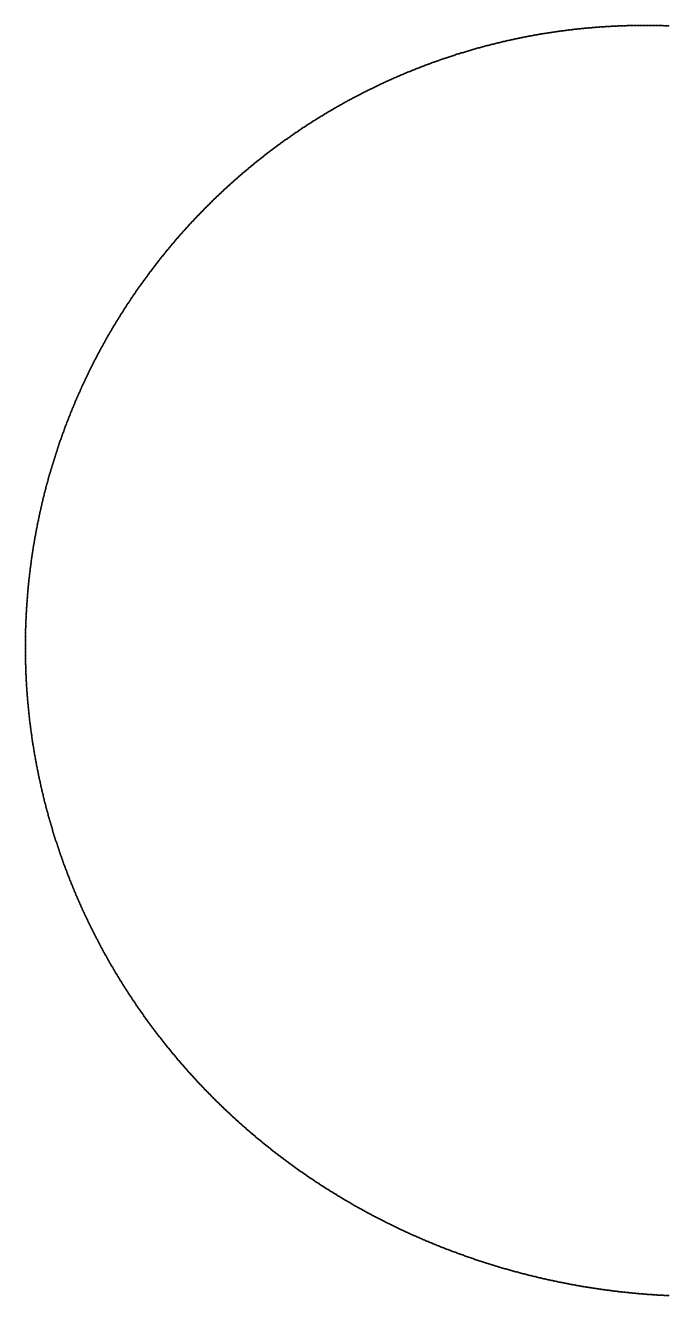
# Model space of a CAD drawing. Header units: metres. Extents: x -287 to 246, y -247 to 279.
# Drawn here: x -287 to -21, y -246 to 279 of the extents above; entities that cross this region are included whole.
import ezdxf

# ---------------------------------------------------------------- set-up
doc = ezdxf.new("R2010")
doc.units = ezdxf.units.M

msp = doc.modelspace()

# ---------------------------------------------------------------- linework, layer by layer
for p in [(-47.48, 278.51), (-47.02, 278.53), (-46.56, 278.56), (-46.1, 278.59), (-45.64, 278.62), (-45.18, 278.64), (-44.71, 278.67), (-44.25, 278.69), (-43.79, 278.72), (-43.33, 278.74), (-42.87, 278.76), (-42.41, 278.78), (-41.94, 278.8), (-41.48, 278.82), (-41.02, 278.84), (-40.56, 278.86), (-40.1, 278.87), (-39.64, 278.89), (-39.17, 278.9), (-38.71, 278.92), (-38.25, 278.93), (-37.79, 278.94), (-37.33, 278.96), (-36.86, 278.97), (-36.4, 278.98), (-35.94, 278.99), (-35.48, 278.99), (-35.02, 279), (-34.55, 279.01), (-34.09, 279.01), (-33.63, 279.02), (-33.17, 279.02), (-32.71, 279.03), (-32.24, 279.03), (-31.78, 279.03), (-31.32, 279.03), (-30.86, 279.03), (-30.39, 279.03), (-29.93, 279.03), (-29.47, 279.03), (-29.01, 279.03), (-28.55, 279.02), (-28.08, 279.02), (-27.62, 279.01), (-27.16, 279.01), (-26.7, 279), (-26.24, 278.99), (-25.77, 278.98), (-25.31, 278.97), (-24.85, 278.96), (-24.39, 278.95), (-23.93, 278.94), (-23.46, 278.93), (-23, 278.91), (-22.54, 278.9), (-22.08, 278.88), (-21.62, 278.87), (-21.15, 278.85), (-84.99, 273.33), (-84.53, 273.42), (-84.08, 273.52), (-83.63, 273.61), (-83.18, 273.71), (-82.72, 273.8), (-82.27, 273.89), (-81.82, 273.98), (-81.37, 274.08), (-80.91, 274.16), (-80.46, 274.25), (-80, 274.34), (-79.55, 274.43), (-79.1, 274.52), (-78.64, 274.6), (-78.19, 274.69), (-77.73, 274.77), (-77.28, 274.85), (-76.82, 274.94), (-76.37, 275.02), (-75.92, 275.1), (-75.46, 275.18), (-75, 275.26), (-74.55, 275.34), (-74.09, 275.41), (-73.64, 275.49), (-73.18, 275.57), (-72.73, 275.64), (-72.27, 275.72), (-71.81, 275.79), (-71.36, 275.86), (-70.9, 275.93), (-70.44, 276), (-69.99, 276.07), (-69.53, 276.14), (-69.07, 276.21), (-68.62, 276.28), (-68.16, 276.35), (-67.7, 276.41), (-67.24, 276.48), (-66.79, 276.54), (-66.33, 276.61), (-65.87, 276.67), (-65.41, 276.73), (-64.96, 276.79), (-64.5, 276.85), (-64.04, 276.91), (-63.58, 276.97), (-63.12, 277.03), (-62.66, 277.09), (-62.2, 277.14), (-61.75, 277.2), (-61.29, 277.25), (-60.83, 277.31), (-60.37, 277.36), (-59.91, 277.41), (-59.45, 277.46), (-58.99, 277.51), (-58.53, 277.56), (-58.07, 277.61), (-57.61, 277.66), (-57.15, 277.71), (-56.69, 277.75), (-56.23, 277.8), (-55.77, 277.84), (-55.31, 277.89), (-54.85, 277.93), (-54.39, 277.97), (-53.93, 278.01), (-53.47, 278.05), (-53.01, 278.09), (-52.55, 278.13), (-52.09, 278.17), (-51.63, 278.21), (-51.17, 278.24), (-50.71, 278.28), (-50.25, 278.31), (-49.79, 278.35), (-49.33, 278.38), (-48.87, 278.41), (-48.4, 278.45), (-47.94, 278.48), (-105.56, 268.02), (-105.12, 268.16), (-104.68, 268.29), (-104.24, 268.42), (-103.79, 268.55), (-103.35, 268.68), (-102.91, 268.81), (-102.46, 268.94), (-102.02, 269.07), (-101.57, 269.19), (-101.13, 269.32), (-100.68, 269.45), (-100.24, 269.57), (-99.79, 269.69), (-99.35, 269.82), (-98.9, 269.94), (-98.46, 270.06), (-98.01, 270.18), (-97.56, 270.3), (-97.12, 270.42), (-96.67, 270.54), (-96.22, 270.66), (-95.78, 270.77), (-95.33, 270.89), (-94.88, 271), (-94.43, 271.12), (-93.99, 271.23), (-93.54, 271.34), (-93.09, 271.46), (-92.64, 271.57), (-92.19, 271.68), (-91.74, 271.79), (-91.29, 271.89), (-90.85, 272), (-90.4, 272.11), (-89.95, 272.21), (-89.5, 272.32), (-89.05, 272.42), (-88.6, 272.53), (-88.14, 272.63), (-87.69, 272.73), (-87.24, 272.83), (-86.79, 272.93), (-86.34, 273.03), (-85.89, 273.13), (-85.44, 273.23), (-120.89, 262.85), (-120.45, 263.01), (-120.02, 263.17), (-119.59, 263.33), (-119.15, 263.49), (-118.72, 263.65), (-118.28, 263.81), (-117.85, 263.96), (-117.41, 264.12), (-116.98, 264.28), (-116.54, 264.43), (-116.11, 264.58), (-115.67, 264.73), (-115.23, 264.89), (-114.8, 265.04), (-114.36, 265.19), (-113.92, 265.34), (-113.49, 265.49), (-113.05, 265.63), (-112.61, 265.78), (-112.17, 265.93), (-111.73, 266.07), (-111.29, 266.22), (-110.85, 266.36), (-110.42, 266.5), (-109.98, 266.65), (-109.54, 266.79), (-109.1, 266.93), (-108.65, 267.07), (-108.21, 267.21), (-107.77, 267.34), (-107.33, 267.48), (-106.89, 267.62), (-106.45, 267.75), (-106.01, 267.89), (-134.16, 257.47), (-133.74, 257.66), (-133.32, 257.84), (-132.89, 258.03), (-132.47, 258.21), (-132.04, 258.39), (-131.62, 258.57), (-131.19, 258.75), (-130.77, 258.93), (-130.34, 259.11), (-129.91, 259.29), (-129.49, 259.47), (-129.06, 259.64), (-128.63, 259.82), (-128.2, 260), (-127.78, 260.17), (-127.35, 260.34), (-126.92, 260.52), (-126.49, 260.69), (-126.06, 260.86), (-125.63, 261.03), (-125.2, 261.2), (-124.77, 261.37), (-124.34, 261.54), (-123.91, 261.7), (-123.48, 261.87), (-123.05, 262.04), (-122.62, 262.2), (-122.19, 262.37), (-121.75, 262.53), (-121.32, 262.69), (-145.05, 252.39), (-144.63, 252.6), (-144.22, 252.8), (-143.81, 253), (-143.39, 253.21), (-142.97, 253.41), (-142.56, 253.61), (-142.14, 253.81), (-141.72, 254.01), (-141.31, 254.21), (-140.89, 254.41), (-140.47, 254.6), (-140.05, 254.8), (-139.64, 255), (-139.22, 255.19), (-138.8, 255.39), (-138.38, 255.58), (-137.96, 255.77), (-137.54, 255.96), (-137.12, 256.16), (-136.7, 256.35), (-136.27, 256.54), (-135.85, 256.72), (-135.43, 256.91), (-135.01, 257.1), (-134.59, 257.29), (-155.28, 247.03), (-154.88, 247.25), (-154.47, 247.47), (-154.07, 247.7), (-153.66, 247.92), (-153.25, 248.14), (-152.85, 248.36), (-152.44, 248.58), (-152.03, 248.79), (-151.62, 249.01), (-151.22, 249.23), (-150.81, 249.44), (-150.4, 249.66), (-149.99, 249.87), (-149.58, 250.09), (-149.17, 250.3), (-148.76, 250.51), (-148.35, 250.73), (-147.94, 250.94), (-147.53, 251.15), (-147.11, 251.36), (-146.7, 251.56), (-146.29, 251.77), (-145.88, 251.98), (-145.46, 252.19), (-164.07, 241.93), (-163.68, 242.17), (-163.28, 242.4), (-162.89, 242.64), (-162.49, 242.88), (-162.09, 243.12), (-161.7, 243.35), (-161.3, 243.59), (-160.9, 243.82), (-160.5, 244.06), (-160.1, 244.29), (-159.7, 244.52), (-159.3, 244.75), (-158.9, 244.98), (-158.5, 245.21), (-158.1, 245.44), (-157.7, 245.67), (-157.3, 245.9), (-156.89, 246.13), (-156.49, 246.35), (-156.09, 246.58), (-155.68, 246.8), (-172.66, 236.48), (-172.27, 236.73), (-171.89, 236.99), (-171.5, 237.24), (-171.11, 237.49), (-170.73, 237.75), (-170.34, 238), (-169.95, 238.25), (-169.56, 238.5), (-169.17, 238.75), (-168.78, 239), (-168.39, 239.25), (-168, 239.49), (-167.61, 239.74), (-167.22, 239.99), (-166.83, 240.23), (-166.44, 240.47), (-166.04, 240.72), (-165.65, 240.96), (-165.26, 241.2), (-164.86, 241.45), (-164.47, 241.69), (-180.27, 231.23), (-179.89, 231.5), (-179.51, 231.77), (-179.14, 232.04), (-178.76, 232.3), (-178.38, 232.57), (-178, 232.84), (-177.62, 233.1), (-177.24, 233.36), (-176.87, 233.63), (-176.48, 233.89), (-176.1, 234.15), (-175.72, 234.41), (-175.34, 234.67), (-174.96, 234.93), (-174.58, 235.19), (-174.19, 235.45), (-173.81, 235.71), (-173.43, 235.97), (-173.04, 236.22), (-187.31, 226), (-186.95, 226.28), (-186.58, 226.56), (-186.21, 226.84), (-185.84, 227.12), (-185.48, 227.4), (-185.11, 227.68), (-184.74, 227.95), (-184.37, 228.23), (-184, 228.51), (-183.63, 228.78), (-183.25, 229.06), (-182.88, 229.33), (-182.51, 229.61), (-182.14, 229.88), (-181.76, 230.15), (-181.39, 230.42), (-181.02, 230.69), (-180.64, 230.96), (-193.82, 220.81), (-193.46, 221.11), (-193.1, 221.4), (-192.75, 221.69), (-192.39, 221.98), (-192.03, 222.27), (-191.67, 222.56), (-191.31, 222.85), (-190.95, 223.14), (-190.59, 223.43), (-190.22, 223.72), (-189.86, 224.01), (-189.5, 224.29), (-189.14, 224.58), (-188.77, 224.86), (-188.41, 225.15), (-188.04, 225.43), (-187.68, 225.71), (-199.8, 215.73), (-199.46, 216.03), (-199.11, 216.33), (-198.76, 216.64), (-198.41, 216.94), (-198.06, 217.24), (-197.71, 217.54), (-197.36, 217.84), (-197.01, 218.14), (-196.66, 218.44), (-196.3, 218.74), (-195.95, 219.04), (-195.6, 219.34), (-195.24, 219.63), (-194.89, 219.93), (-194.53, 220.22), (-194.17, 220.52), (-205.63, 210.46), (-205.29, 210.77), (-204.95, 211.09), (-204.62, 211.4), (-204.28, 211.71), (-203.93, 212.03), (-203.59, 212.34), (-203.25, 212.65), (-202.91, 212.96), (-202.57, 213.27), (-202.22, 213.58), (-201.88, 213.89), (-201.54, 214.2), (-201.19, 214.5), (-200.84, 214.81), (-200.5, 215.12), (-200.15, 215.42), (-211.29, 205.01), (-210.96, 205.34), (-210.64, 205.66), (-210.31, 205.99), (-209.98, 206.31), (-209.65, 206.63), (-209.31, 206.95), (-208.98, 207.28), (-208.65, 207.6), (-208.32, 207.92), (-207.98, 208.24), (-207.65, 208.56), (-207.31, 208.87), (-206.98, 209.19), (-206.64, 209.51), (-206.31, 209.83), (-205.97, 210.14), (-216.47, 199.73), (-216.15, 200.06), (-215.83, 200.4), (-215.51, 200.73), (-215.19, 201.06), (-214.87, 201.4), (-214.54, 201.73), (-214.22, 202.06), (-213.9, 202.39), (-213.58, 202.72), (-213.25, 203.05), (-212.93, 203.38), (-212.6, 203.71), (-212.27, 204.03), (-211.95, 204.36), (-211.62, 204.69), (-221.18, 194.64), (-220.87, 194.99), (-220.56, 195.33), (-220.25, 195.67), (-219.93, 196.01), (-219.62, 196.35), (-219.31, 196.69), (-219, 197.03), (-218.68, 197.37), (-218.37, 197.71), (-218.05, 198.05), (-217.74, 198.39), (-217.42, 198.72), (-217.1, 199.06), (-216.78, 199.39), (-225.75, 189.43), (-225.45, 189.78), (-225.14, 190.13), (-224.84, 190.48), (-224.54, 190.83), (-224.24, 191.18), (-223.93, 191.53), (-223.63, 191.88), (-223.33, 192.23), (-223.02, 192.57), (-222.71, 192.92), (-222.41, 193.27), (-222.1, 193.61), (-221.79, 193.96), (-221.48, 194.3), (-230.17, 184.1), (-229.88, 184.46), (-229.59, 184.82), (-229.3, 185.17), (-229.01, 185.53), (-228.71, 185.89), (-228.42, 186.25), (-228.12, 186.6), (-227.83, 186.96), (-227.53, 187.31), (-227.24, 187.67), (-226.94, 188.02), (-226.64, 188.37), (-226.34, 188.73), (-226.05, 189.08), (-234.17, 179.01), (-233.89, 179.38), (-233.61, 179.75), (-233.33, 180.11), (-233.04, 180.48), (-232.76, 180.84), (-232.47, 181.2), (-232.19, 181.57), (-231.9, 181.93), (-231.62, 182.29), (-231.33, 182.65), (-231.04, 183.02), (-230.75, 183.38), (-230.46, 183.74), (-238.31, 173.45), (-238.04, 173.83), (-237.77, 174.2), (-237.5, 174.57), (-237.22, 174.95), (-236.95, 175.32), (-236.67, 175.69), (-236.4, 176.06), (-236.12, 176.43), (-235.85, 176.8), (-235.57, 177.17), (-235.29, 177.54), (-235.01, 177.91), (-234.73, 178.28), (-234.45, 178.65), (-242.04, 168.17), (-241.78, 168.55), (-241.52, 168.93), (-241.25, 169.31), (-240.99, 169.69), (-240.73, 170.07), (-240.46, 170.44), (-240.19, 170.82), (-239.93, 171.2), (-239.66, 171.58), (-239.39, 171.95), (-239.12, 172.33), (-238.85, 172.7), (-238.58, 173.08), (-245.38, 163.17), (-245.13, 163.56), (-244.88, 163.95), (-244.62, 164.33), (-244.37, 164.72), (-244.11, 165.1), (-243.85, 165.49), (-243.6, 165.87), (-243.34, 166.26), (-243.08, 166.64), (-242.82, 167.02), (-242.56, 167.4), (-242.3, 167.79), (-248.85, 157.71), (-248.6, 158.1), (-248.36, 158.5), (-248.12, 158.89), (-247.87, 159.28), (-247.63, 159.67), (-247.38, 160.06), (-247.13, 160.45), (-246.88, 160.84), (-246.64, 161.23), (-246.39, 161.62), (-246.14, 162.01), (-245.89, 162.4), (-245.63, 162.79), (-251.94, 152.56), (-251.71, 152.96), (-251.47, 153.36), (-251.24, 153.76), (-251, 154.15), (-250.77, 154.55), (-250.53, 154.95), (-250.29, 155.34), (-250.05, 155.74), (-249.81, 156.13), (-249.57, 156.53), (-249.33, 156.92), (-249.09, 157.32), (-254.91, 147.34), (-254.69, 147.75), (-254.47, 148.15), (-254.24, 148.55), (-254.01, 148.96), (-253.79, 149.36), (-253.56, 149.76), (-253.33, 150.16), (-253.1, 150.56), (-252.87, 150.96), (-252.64, 151.36), (-252.41, 151.76), (-252.18, 152.16), (-257.76, 142.05), (-257.55, 142.46), (-257.33, 142.87), (-257.12, 143.28), (-256.9, 143.69), (-256.68, 144.09), (-256.46, 144.5), (-256.25, 144.91), (-256.03, 145.32), (-255.8, 145.72), (-255.58, 146.13), (-255.36, 146.53), (-255.14, 146.94), (-260.49, 136.7), (-260.29, 137.11), (-260.08, 137.53), (-259.87, 137.94), (-259.66, 138.35), (-259.46, 138.77), (-259.25, 139.18), (-259.04, 139.59), (-258.83, 140), (-258.62, 140.41), (-258.4, 140.82), (-258.19, 141.23), (-257.98, 141.64), (-262.89, 131.7), (-262.7, 132.12), (-262.5, 132.54), (-262.3, 132.96), (-262.11, 133.37), (-261.91, 133.79), (-261.71, 134.21), (-261.51, 134.62), (-261.3, 135.04), (-261.1, 135.46), (-260.9, 135.87), (-260.69, 136.29), (-265.38, 126.23), (-265.19, 126.66), (-265, 127.08), (-264.82, 127.5), (-264.63, 127.92), (-264.44, 128.34), (-264.25, 128.76), (-264.06, 129.19), (-263.87, 129.61), (-263.67, 130.03), (-263.48, 130.45), (-263.29, 130.86), (-263.09, 131.28), (-267.56, 121.13), (-267.38, 121.56), (-267.2, 121.99), (-267.02, 122.41), (-266.84, 122.84), (-266.66, 123.26), (-266.48, 123.69), (-266.3, 124.11), (-266.12, 124.54), (-265.93, 124.96), (-265.75, 125.39), (-265.56, 125.81), (-269.63, 115.99), (-269.46, 116.42), (-269.29, 116.85), (-269.12, 117.28), (-268.95, 117.71), (-268.78, 118.14), (-268.6, 118.57), (-268.43, 118.99), (-268.26, 119.42), (-268.08, 119.85), (-267.91, 120.28), (-267.73, 120.71), (-271.74, 110.37), (-271.58, 110.8), (-271.42, 111.23), (-271.26, 111.67), (-271.1, 112.1), (-270.94, 112.53), (-270.78, 112.97), (-270.62, 113.4), (-270.45, 113.83), (-270.29, 114.26), (-270.13, 114.7), (-269.96, 115.13), (-269.79, 115.56), (-273.58, 105.13), (-273.43, 105.57), (-273.28, 106.01), (-273.13, 106.45), (-272.98, 106.88), (-272.83, 107.32), (-272.67, 107.75), (-272.52, 108.19), (-272.37, 108.63), (-272.21, 109.06), (-272.06, 109.5), (-271.9, 109.93), (-275.3, 99.86), (-275.16, 100.3), (-275.02, 100.74), (-274.88, 101.18), (-274.74, 101.62), (-274.6, 102.06), (-274.45, 102.5), (-274.31, 102.94), (-274.17, 103.38), (-274.02, 103.82), (-273.87, 104.26), (-273.73, 104.7), (-276.78, 95), (-276.65, 95.44), (-276.52, 95.89), (-276.39, 96.33), (-276.26, 96.77), (-276.12, 97.21), (-275.99, 97.66), (-275.85, 98.1), (-275.72, 98.54), (-275.58, 98.98), (-275.44, 99.42), (-278.29, 89.66), (-278.17, 90.11), (-278.05, 90.56), (-277.92, 91), (-277.8, 91.45), (-277.68, 91.89), (-277.55, 92.34), (-277.43, 92.78), (-277.3, 93.23), (-277.17, 93.67), (-277.04, 94.11), (-276.91, 94.56), (-279.68, 84.3), (-279.57, 84.74), (-279.46, 85.19), (-279.35, 85.64), (-279.23, 86.09), (-279.12, 86.54), (-279, 86.98), (-278.88, 87.43), (-278.77, 87.88), (-278.65, 88.32), (-278.53, 88.77), (-278.41, 89.22), (-280.96, 78.9), (-280.86, 79.35), (-280.75, 79.8), (-280.65, 80.25), (-280.55, 80.7), (-280.44, 81.15), (-280.34, 81.6), (-280.23, 82.05), (-280.12, 82.5), (-280.01, 82.95), (-279.9, 83.4), (-279.79, 83.85), (-282.03, 73.93), (-281.93, 74.38), (-281.84, 74.83), (-281.75, 75.29), (-281.65, 75.74), (-281.55, 76.19), (-281.46, 76.64), (-281.36, 77.09), (-281.26, 77.55), (-281.16, 78), (-281.06, 78.45), (-283.08, 68.49), (-283, 68.94), (-282.91, 69.39), (-282.83, 69.85), (-282.74, 70.3), (-282.66, 70.76), (-282.57, 71.21), (-282.48, 71.66), (-282.39, 72.12), (-282.3, 72.57), (-282.21, 73.02), (-282.12, 73.48), (-283.94, 63.48), (-283.87, 63.93), (-283.8, 64.39), (-283.72, 64.84), (-283.64, 65.3), (-283.56, 65.76), (-283.49, 66.21), (-283.41, 66.67), (-283.33, 67.12), (-283.25, 67.58), (-283.16, 68.03), (-284.77, 57.99), (-284.71, 58.45), (-284.64, 58.91), (-284.58, 59.37), (-284.51, 59.82), (-284.44, 60.28), (-284.37, 60.74), (-284.3, 61.19), (-284.23, 61.65), (-284.16, 62.11), (-284.09, 62.56), (-284.02, 63.02), (-285.43, 52.95), (-285.38, 53.41), (-285.32, 53.87), (-285.26, 54.33), (-285.2, 54.79), (-285.15, 55.25), (-285.09, 55.7), (-285.02, 56.16), (-284.96, 56.62), (-284.9, 57.08), (-284.84, 57.54), (-286.04, 47.44), (-285.99, 47.9), (-285.94, 48.36), (-285.9, 48.82), (-285.85, 49.28), (-285.8, 49.74), (-285.75, 50.2), (-285.7, 50.66), (-285.65, 51.12), (-285.59, 51.58), (-285.54, 52.03), (-285.49, 52.49), (-286.48, 42.38), (-286.45, 42.84), (-286.41, 43.3), (-286.37, 43.76), (-286.33, 44.22), (-286.29, 44.68), (-286.25, 45.14), (-286.21, 45.6), (-286.17, 46.06), (-286.12, 46.52), (-286.08, 46.98), (-286.86, 36.84), (-286.84, 37.31), (-286.81, 37.77), (-286.78, 38.23), (-286.75, 38.69), (-286.72, 39.15), (-286.69, 39.61), (-286.66, 40.07), (-286.62, 40.53), (-286.59, 40.99), (-286.56, 41.46), (-286.52, 41.92), (-287.1, 31.77), (-287.09, 32.23), (-287.07, 32.69), (-287.05, 33.15), (-287.03, 33.61), (-287.01, 34.08), (-286.98, 34.54), (-286.96, 35), (-286.94, 35.46), (-286.91, 35.92), (-286.89, 36.38), (-287.25, 26.69), (-287.24, 27.15), (-287.23, 27.61), (-287.22, 28.07), (-287.21, 28.53), (-287.19, 29), (-287.18, 29.46), (-287.17, 29.92), (-287.15, 30.38), (-287.14, 30.84), (-287.12, 31.31), (-287.29, 23.45), (-287.29, 22.99), (-287.29, 22.53), (-287.29, 22.06), (-287.29, 21.6), (-287.29, 21.14), (-287.28, 24.38), (-287.28, 23.91), (-287.27, 25.3), (-287.27, 24.84), (-287.26, 25.76), (-287.25, 26.22), (-287.29, 20.68), (-287.28, 20.22), (-287.28, 19.75), (-287.28, 19.29), (-287.27, 18.83), (-287.27, 18.37), (-287.26, 17.91), (-287.25, 17.44), (-287.24, 16.98), (-287.23, 16.52), (-287.22, 16.06), (-287.21, 15.6), (-287.2, 15.13), (-287.19, 14.67), (-287.17, 14.21), (-287.16, 13.75), (-287.15, 13.29), (-287.13, 12.82), (-287.11, 12.36), (-287.1, 11.9), (-287.08, 11.44), (-287.06, 10.98), (-287.04, 10.52), (-287.02, 10.05), (-287, 9.59), (-286.97, 9.13), (-286.95, 8.67), (-286.93, 8.21), (-286.9, 7.75), (-286.88, 7.28), (-286.85, 6.82), (-286.82, 6.36), (-286.79, 5.9), (-286.77, 5.44), (-286.74, 4.98), (-286.71, 4.52), (-286.67, 4.06), (-286.64, 3.6), (-286.61, 3.13), (-286.57, 2.67), (-286.54, 2.21), (-286.5, 1.75), (-286.47, 1.29), (-286.43, 0.83), (-286.39, 0.37), (-286.35, -0.09), (-286.32, -0.55), (-286.27, -1.01), (-286.23, -1.47), (-286.19, -1.93), (-286.15, -2.39), (-286.11, -2.85), (-286.06, -3.31), (-286.02, -3.77), (-285.97, -4.23), (-285.92, -4.69), (-285.88, -5.15), (-285.83, -5.61), (-285.78, -6.07), (-285.73, -6.53), (-285.68, -6.99), (-285.62, -7.45), (-285.57, -7.91), (-285.52, -8.37), (-285.46, -8.83), (-285.41, -9.28), (-285.35, -9.74), (-285.3, -10.2), (-285.24, -10.66), (-285.18, -11.12), (-285.12, -11.58), (-285.06, -12.03), (-285, -12.49), (-284.94, -12.95), (-284.88, -13.41), (-284.82, -13.87), (-284.75, -14.32), (-284.69, -14.78), (-284.62, -15.24), (-284.56, -15.7), (-284.49, -16.15), (-284.42, -16.61), (-284.35, -17.07), (-284.28, -17.52), (-284.21, -17.98), (-284.14, -18.44), (-284.07, -18.89), (-284, -19.35), (-283.92, -19.81), (-283.85, -20.26), (-283.77, -20.72), (-283.7, -21.18), (-283.62, -21.63), (-283.54, -22.09), (-283.46, -22.54), (-283.38, -23), (-283.3, -23.45), (-283.22, -23.91), (-283.14, -24.36), (-283.06, -24.82), (-282.98, -25.27), (-282.89, -25.73), (-282.81, -26.18), (-282.72, -26.63), (-282.64, -27.09), (-282.55, -27.54), (-282.46, -28), (-282.37, -28.45), (-282.28, -28.9), (-282.19, -29.36), (-282.1, -29.81), (-282.01, -30.26), (-281.92, -30.71), (-281.82, -31.17), (-281.73, -31.62), (-281.63, -32.07), (-281.54, -32.52), (-281.44, -32.98), (-281.34, -33.43), (-281.24, -33.88), (-281.14, -34.33), (-281.04, -34.78), (-280.94, -35.23), (-280.84, -35.68), (-280.74, -36.13), (-280.64, -36.58), (-280.53, -37.03), (-280.43, -37.48), (-280.32, -37.93), (-280.22, -38.38), (-280.11, -38.83), (-280, -39.28), (-279.89, -39.73), (-279.78, -40.18), (-279.67, -40.63), (-279.56, -41.08), (-279.45, -41.53), (-279.34, -41.98), (-279.22, -42.42), (-279.11, -42.87), (-278.99, -43.32), (-278.88, -43.77), (-278.76, -44.21), (-278.65, -44.66), (-278.53, -45.11), (-278.41, -45.55), (-278.29, -46), (-278.17, -46.45), (-278.05, -46.89), (-277.92, -47.34), (-277.8, -47.78), (-277.68, -48.23), (-277.55, -48.67), (-277.43, -49.12), (-277.3, -49.56), (-277.18, -50.01), (-277.05, -50.45), (-276.92, -50.9), (-276.79, -51.34), (-276.66, -51.78), (-276.53, -52.23), (-276.4, -52.67), (-276.27, -53.11), (-276.13, -53.55), (-276, -54), (-275.87, -54.44), (-275.73, -54.88), (-275.59, -55.32), (-275.46, -55.76), (-275.32, -56.2), (-275.18, -56.65), (-275.04, -57.09), (-274.9, -57.53), (-274.76, -57.97), (-274.62, -58.41), (-274.48, -58.85), (-274.33, -59.29), (-274.19, -59.72), (-274.05, -60.16), (-273.9, -60.6), (-273.75, -61.04), (-273.61, -61.48), (-273.46, -61.92), (-273.31, -62.35), (-273.16, -62.79), (-273.01, -63.23), (-272.86, -63.67), (-272.71, -64.1), (-272.56, -64.54), (-272.4, -64.97), (-272.25, -65.41), (-272.1, -65.85), (-271.94, -66.28), (-271.78, -66.72), (-271.63, -67.15), (-271.47, -67.59), (-271.31, -68.02), (-271.15, -68.45), (-270.99, -68.89), (-270.83, -69.32), (-270.67, -69.75), (-270.51, -70.19), (-270.34, -70.62), (-270.18, -71.05), (-270.02, -71.48), (-269.85, -71.91), (-269.69, -72.34), (-269.52, -72.78), (-269.35, -73.21), (-269.18, -73.64), (-269.01, -74.07), (-268.84, -74.5), (-268.67, -74.93), (-268.5, -75.36), (-268.33, -75.78), (-268.16, -76.21), (-267.98, -76.64), (-267.81, -77.07), (-267.63, -77.5), (-267.46, -77.92), (-267.28, -78.35), (-267.1, -78.78), (-266.93, -79.2), (-266.75, -79.63), (-266.57, -80.06), (-266.39, -80.48), (-266.21, -80.91), (-266.03, -81.33), (-265.84, -81.76), (-265.66, -82.18), (-265.48, -82.6), (-265.29, -83.03), (-265.11, -83.45), (-264.92, -83.87), (-264.73, -84.3), (-264.54, -84.72), (-264.36, -85.14), (-264.17, -85.56), (-263.98, -85.98), (-263.79, -86.41), (-263.59, -86.83), (-263.4, -87.25), (-263.21, -87.67), (-263.02, -88.09), (-262.82, -88.5), (-262.63, -88.92), (-262.43, -89.34), (-262.23, -89.76), (-262.04, -90.18), (-261.84, -90.6), (-261.64, -91.01), (-261.44, -91.43), (-261.24, -91.85), (-261.04, -92.26), (-260.84, -92.68), (-260.63, -93.09), (-260.43, -93.51), (-260.23, -93.92), (-260.02, -94.34), (-259.82, -94.75), (-259.61, -95.17), (-259.4, -95.58), (-259.2, -95.99), (-258.99, -96.4), (-258.78, -96.82), (-258.57, -97.23), (-258.36, -97.64), (-258.15, -98.05), (-257.94, -98.46), (-257.72, -98.87), (-257.51, -99.28), (-257.3, -99.69), (-257.08, -100.1), (-256.87, -100.51), (-256.65, -100.92), (-256.43, -101.33), (-256.22, -101.73), (-256, -102.14), (-255.78, -102.55), (-255.56, -102.95), (-255.34, -103.36), (-255.12, -103.77), (-254.9, -104.17), (-254.67, -104.58), (-254.45, -104.98), (-254.23, -105.39), (-254, -105.79), (-253.78, -106.19), (-253.55, -106.6), (-253.32, -107), (-253.1, -107.4), (-252.87, -107.8), (-252.64, -108.2), (-252.41, -108.61), (-252.18, -109.01), (-251.95, -109.41), (-251.72, -109.81), (-251.49, -110.21), (-251.25, -110.61), (-251.02, -111), (-250.78, -111.4), (-250.55, -111.8), (-250.31, -112.2), (-250.08, -112.59), (-249.84, -112.99), (-249.6, -113.39), (-249.36, -113.78), (-249.12, -114.18), (-248.88, -114.57), (-248.64, -114.97), (-248.4, -115.36), (-248.16, -115.76), (-247.92, -116.15), (-247.67, -116.54), (-247.43, -116.93), (-247.19, -117.33), (-246.94, -117.72), (-246.69, -118.11), (-246.45, -118.5), (-246.2, -118.89), (-245.95, -119.28), (-245.7, -119.67), (-245.45, -120.06), (-245.2, -120.45), (-244.95, -120.84), (-244.7, -121.22), (-244.45, -121.61), (-244.2, -122), (-243.94, -122.38), (-243.69, -122.77), (-243.43, -123.16), (-243.18, -123.54), (-242.92, -123.93), (-242.67, -124.31), (-242.41, -124.69), (-242.15, -125.08), (-241.89, -125.46), (-241.63, -125.84), (-241.37, -126.22), (-241.11, -126.61), (-240.85, -126.99), (-240.59, -127.37), (-240.33, -127.75), (-240.06, -128.13), (-239.8, -128.51), (-239.53, -128.88), (-239.27, -129.26), (-239, -129.64), (-238.73, -130.02), (-238.47, -130.4), (-238.2, -130.77), (-237.93, -131.15), (-237.66, -131.52), (-237.39, -131.9), (-237.12, -132.27), (-236.85, -132.65), (-236.58, -133.02), (-236.3, -133.39), (-236.03, -133.77), (-235.76, -134.14), (-235.48, -134.51), (-235.21, -134.88), (-234.93, -135.25), (-234.66, -135.62), (-234.38, -135.99), (-234.1, -136.36), (-233.82, -136.73), (-233.54, -137.1), (-233.26, -137.47), (-232.98, -137.83), (-232.7, -138.2), (-232.42, -138.57), (-232.14, -138.93), (-231.86, -139.3), (-231.57, -139.66), (-231.29, -140.03), (-231, -140.39), (-230.72, -140.76), (-230.43, -141.12), (-230.15, -141.48), (-229.86, -141.84), (-229.57, -142.21), (-229.28, -142.57), (-228.99, -142.93), (-228.7, -143.29), (-228.41, -143.65), (-228.12, -144.01), (-227.83, -144.36), (-227.54, -144.72), (-227.25, -145.08), (-226.95, -145.44), (-226.66, -145.79), (-226.36, -146.15), (-226.07, -146.51), (-225.77, -146.86), (-225.48, -147.21), (-225.18, -147.57), (-224.88, -147.92), (-224.58, -148.28), (-224.29, -148.63), (-223.99, -148.98), (-223.69, -149.33), (-223.39, -149.68), (-223.08, -150.03), (-222.78, -150.38), (-222.48, -150.73), (-222.18, -151.08), (-221.87, -151.43), (-221.57, -151.78), (-221.26, -152.12), (-220.96, -152.47), (-220.65, -152.82), (-220.35, -153.16), (-220.04, -153.51), (-219.73, -153.85), (-219.42, -154.2), (-219.11, -154.54), (-218.8, -154.88), (-218.49, -155.23), (-218.18, -155.57), (-217.87, -155.91), (-217.56, -156.25), (-217.25, -156.59), (-216.93, -156.93), (-216.62, -157.27), (-216.31, -157.61), (-215.99, -157.95), (-215.68, -158.28), (-215.36, -158.62), (-215.04, -158.96), (-214.73, -159.29), (-214.41, -159.63), (-214.09, -159.96), (-213.77, -160.3), (-213.45, -160.63), (-213.13, -160.97), (-212.81, -161.3), (-212.49, -161.63), (-212.17, -161.96), (-211.84, -162.29), (-211.52, -162.62), (-211.2, -162.95), (-210.87, -163.28), (-210.55, -163.61), (-210.22, -163.94), (-209.9, -164.27), (-209.57, -164.6), (-209.25, -164.92), (-208.92, -165.25), (-208.59, -165.58), (-208.26, -165.9), (-207.93, -166.22), (-207.6, -166.55), (-207.27, -166.87), (-206.94, -167.19), (-206.61, -167.52), (-206.28, -167.84), (-205.95, -168.16), (-205.61, -168.48), (-205.28, -168.8), (-204.95, -169.12), (-204.61, -169.44), (-204.28, -169.76), (-203.94, -170.07), (-203.6, -170.39), (-203.27, -170.71), (-202.93, -171.02), (-202.59, -171.34), (-202.25, -171.65), (-201.92, -171.97), (-201.58, -172.28), (-201.24, -172.59), (-200.9, -172.91), (-200.55, -173.22), (-200.21, -173.53), (-199.87, -173.84), (-199.53, -174.15), (-199.18, -174.46), (-198.84, -174.77), (-198.5, -175.08), (-198.15, -175.38), (-197.81, -175.69), (-197.46, -176), (-197.11, -176.3), (-196.77, -176.61), (-196.42, -176.91), (-196.07, -177.22), (-195.72, -177.52), (-195.38, -177.83), (-195.03, -178.13), (-194.68, -178.43), (-194.33, -178.73), (-193.97, -179.03), (-193.62, -179.33), (-193.27, -179.63), (-192.92, -179.93), (-192.57, -180.23), (-192.21, -180.53), (-191.86, -180.82), (-191.5, -181.12), (-191.15, -181.41), (-190.79, -181.71), (-190.44, -182), (-190.08, -182.3), (-189.72, -182.59), (-189.37, -182.88), (-189.01, -183.18), (-188.65, -183.47), (-188.29, -183.76), (-187.93, -184.05), (-187.57, -184.34), (-187.21, -184.63), (-186.85, -184.92), (-186.49, -185.2), (-186.13, -185.49), (-185.76, -185.78), (-185.4, -186.07), (-185.04, -186.35), (-184.67, -186.64), (-184.31, -186.92), (-183.94, -187.2), (-183.58, -187.49), (-183.21, -187.77), (-182.85, -188.05), (-182.48, -188.33), (-182.11, -188.61), (-181.74, -188.89), (-181.38, -189.17), (-181.01, -189.45), (-180.64, -189.73), (-180.27, -190.01), (-179.9, -190.28), (-179.53, -190.56), (-179.16, -190.83), (-178.79, -191.11), (-178.41, -191.38), (-178.04, -191.66), (-177.67, -191.93), (-177.3, -192.2), (-176.92, -192.47), (-176.55, -192.75), (-176.17, -193.02), (-175.8, -193.29), (-175.42, -193.55), (-175.05, -193.82), (-174.67, -194.09), (-174.29, -194.36), (-173.92, -194.63), (-173.54, -194.89), (-173.16, -195.16), (-172.78, -195.42), (-172.4, -195.69), (-172.02, -195.95), (-171.64, -196.21), (-171.26, -196.48), (-170.88, -196.74), (-170.5, -197), (-170.12, -197.26), (-169.74, -197.52), (-169.35, -197.78), (-168.97, -198.04), (-168.59, -198.29), (-168.2, -198.55), (-167.82, -198.81), (-167.43, -199.06), (-167.05, -199.32), (-166.66, -199.57), (-166.28, -199.83), (-165.89, -200.08), (-165.5, -200.33), (-165.12, -200.58), (-164.73, -200.84), (-164.34, -201.09), (-163.95, -201.34), (-163.56, -201.59), (-163.17, -201.83), (-162.78, -202.08), (-162.39, -202.33), (-162, -202.58), (-161.61, -202.82), (-161.22, -203.07), (-160.83, -203.31), (-160.43, -203.56), (-160.04, -203.8), (-159.65, -204.04), (-159.26, -204.29), (-158.86, -204.53), (-158.47, -204.77), (-158.07, -205.01), (-157.68, -205.25), (-157.28, -205.49), (-156.89, -205.73), (-156.49, -205.96), (-156.09, -206.2), (-155.7, -206.44), (-155.3, -206.67), (-154.9, -206.91), (-154.5, -207.14), (-154.1, -207.38), (-153.7, -207.61), (-153.31, -207.84), (-152.91, -208.07), (-152.51, -208.31), (-152.1, -208.54), (-151.7, -208.77), (-151.3, -209), (-150.9, -209.22), (-150.5, -209.45), (-150.1, -209.68), (-149.69, -209.91), (-149.29, -210.13), (-148.89, -210.36), (-148.48, -210.58), (-148.08, -210.8), (-147.67, -211.03), (-147.27, -211.25), (-146.86, -211.47), (-146.46, -211.69), (-146.05, -211.91), (-145.65, -212.13), (-145.24, -212.35), (-144.83, -212.57), (-144.42, -212.79), (-144.02, -213.01), (-143.61, -213.22), (-143.2, -213.44), (-142.79, -213.65), (-142.38, -213.87), (-141.97, -214.08), (-141.56, -214.29), (-141.15, -214.51), (-140.74, -214.72), (-140.33, -214.93), (-139.92, -215.14), (-139.51, -215.35), (-139.09, -215.56), (-138.68, -215.77), (-138.27, -215.98), (-137.85, -216.18), (-137.44, -216.39), (-137.03, -216.59), (-136.61, -216.8), (-136.2, -217), (-135.78, -217.21), (-135.37, -217.41), (-134.95, -217.61), (-134.54, -217.81), (-134.12, -218.02), (-133.7, -218.22), (-133.29, -218.42), (-132.87, -218.61), (-132.45, -218.81), (-132.04, -219.01), (-131.62, -219.21), (-131.2, -219.4), (-130.78, -219.6), (-130.36, -219.79), (-129.94, -219.99), (-129.52, -220.18), (-129.1, -220.37), (-128.68, -220.57), (-128.26, -220.76), (-127.84, -220.95), (-127.42, -221.14), (-127, -221.33), (-126.58, -221.52), (-126.15, -221.7), (-125.73, -221.89), (-125.31, -222.08), (-124.89, -222.26), (-124.46, -222.45), (-124.04, -222.63), (-123.61, -222.82), (-123.19, -223), (-122.77, -223.18), (-122.34, -223.37), (-121.92, -223.55), (-121.49, -223.73), (-121.06, -223.91), (-120.64, -224.09), (-120.21, -224.26), (-119.79, -224.44), (-119.36, -224.62), (-118.93, -224.8), (-118.5, -224.97), (-118.08, -225.15), (-117.65, -225.32), (-117.22, -225.49), (-116.79, -225.67), (-116.36, -225.84), (-115.93, -226.01), (-115.5, -226.18), (-115.07, -226.35), (-114.64, -226.52), (-114.21, -226.69), (-113.78, -226.86), (-113.35, -227.02), (-112.92, -227.19), (-112.49, -227.36), (-112.06, -227.52), (-111.63, -227.69), (-111.2, -227.85), (-110.76, -228.01), (-110.33, -228.18), (-109.9, -228.34), (-109.46, -228.5), (-109.03, -228.66), (-108.6, -228.82), (-108.16, -228.98), (-107.73, -229.14), (-107.3, -229.3), (-106.86, -229.45), (-106.43, -229.61), (-105.99, -229.76), (-105.56, -229.92), (-105.12, -230.07), (-104.68, -230.23), (-104.25, -230.38), (-103.81, -230.53), (-103.37, -230.68), (-102.94, -230.83), (-102.5, -230.98), (-102.06, -231.13), (-101.63, -231.28), (-101.19, -231.43), (-100.75, -231.58), (-100.31, -231.72), (-99.87, -231.87), (-99.43, -232.01), (-99, -232.16), (-98.56, -232.3), (-98.12, -232.44), (-97.68, -232.59), (-97.24, -232.73), (-96.8, -232.87), (-96.36, -233.01), (-95.92, -233.15), (-95.48, -233.29), (-95.03, -233.43), (-94.59, -233.56), (-94.15, -233.7), (-93.71, -233.84), (-93.27, -233.97), (-92.83, -234.11), (-92.38, -234.24), (-91.94, -234.37), (-91.5, -234.51), (-91.06, -234.64), (-90.61, -234.77), (-90.17, -234.9), (-89.73, -235.03), (-89.28, -235.16), (-88.84, -235.29), (-88.39, -235.41), (-87.95, -235.54), (-87.5, -235.67), (-87.06, -235.79), (-86.61, -235.92), (-86.17, -236.04), (-85.72, -236.16), (-85.28, -236.29), (-84.83, -236.41), (-84.39, -236.53), (-83.94, -236.65), (-83.49, -236.77), (-83.05, -236.89), (-82.6, -237.01), (-82.15, -237.13), (-81.71, -237.24), (-81.26, -237.36), (-80.81, -237.47), (-80.37, -237.59), (-79.92, -237.7), (-79.47, -237.82), (-79.02, -237.93), (-78.57, -238.04), (-78.12, -238.15), (-77.68, -238.26), (-77.23, -238.37), (-76.78, -238.48), (-76.33, -238.59), (-75.88, -238.7), (-75.43, -238.81), (-74.98, -238.91), (-74.53, -239.02), (-74.08, -239.12), (-73.63, -239.23), (-73.18, -239.33), (-72.73, -239.43), (-72.28, -239.54), (-71.83, -239.64), (-71.38, -239.74), (-70.93, -239.84), (-70.47, -239.94), (-70.02, -240.04), (-69.57, -240.13), (-69.12, -240.23), (-68.67, -240.33), (-68.22, -240.42), (-67.76, -240.52), (-67.31, -240.61), (-66.86, -240.71), (-66.41, -240.8), (-65.95, -240.89), (-65.5, -240.98), (-65.05, -241.07), (-64.59, -241.16), (-64.14, -241.25), (-63.69, -241.34), (-63.23, -241.43), (-62.78, -241.52), (-62.32, -241.6), (-61.87, -241.69), (-61.42, -241.77), (-60.96, -241.86), (-60.51, -241.94), (-60.05, -242.03), (-59.6, -242.11), (-59.14, -242.19), (-58.69, -242.27), (-58.23, -242.35), (-57.78, -242.43), (-57.32, -242.51), (-56.87, -242.59), (-56.41, -242.66), (-55.96, -242.74), (-55.5, -242.81), (-55.04, -242.89), (-54.59, -242.96), (-54.13, -243.04), (-53.67, -243.11), (-53.22, -243.18), (-52.76, -243.25), (-52.31, -243.32), (-51.85, -243.39), (-51.39, -243.46), (-50.93, -243.53), (-50.48, -243.6), (-50.02, -243.67), (-49.56, -243.73), (-49.11, -243.8), (-48.65, -243.86), (-48.19, -243.93), (-47.73, -243.99), (-47.27, -244.05), (-46.82, -244.12), (-46.36, -244.18), (-45.9, -244.24), (-45.44, -244.3), (-44.98, -244.36), (-44.53, -244.41), (-44.07, -244.47), (-43.61, -244.53), (-43.15, -244.59), (-42.69, -244.64), (-42.23, -244.7), (-41.77, -244.75), (-41.31, -244.8), (-40.85, -244.86), (-40.4, -244.91), (-39.94, -244.96), (-39.48, -245.01), (-39.02, -245.06), (-38.56, -245.11), (-38.1, -245.16), (-37.64, -245.2), (-37.18, -245.25), (-36.72, -245.3), (-36.26, -245.34), (-35.8, -245.38), (-35.34, -245.43), (-34.88, -245.47), (-34.42, -245.51), (-33.96, -245.56), (-33.5, -245.6), (-33.04, -245.64), (-32.58, -245.68), (-32.12, -245.71), (-31.66, -245.75), (-31.2, -245.79), (-30.74, -245.83), (-30.27, -245.86), (-29.81, -245.9), (-29.35, -245.93), (-28.89, -245.96), (-28.43, -246), (-27.97, -246.03), (-27.51, -246.06), (-27.05, -246.09), (-26.59, -246.12), (-26.13, -246.15), (-25.66, -246.18), (-25.2, -246.21), (-24.74, -246.23), (-24.28, -246.26), (-23.82, -246.28), (-23.36, -246.31), (-22.9, -246.33), (-22.43, -246.36), (-21.97, -246.38), (-21.51, -246.4), (-21.05, -246.42)]:
    msp.add_point(p)

doc.saveas('drawing.dxf')
